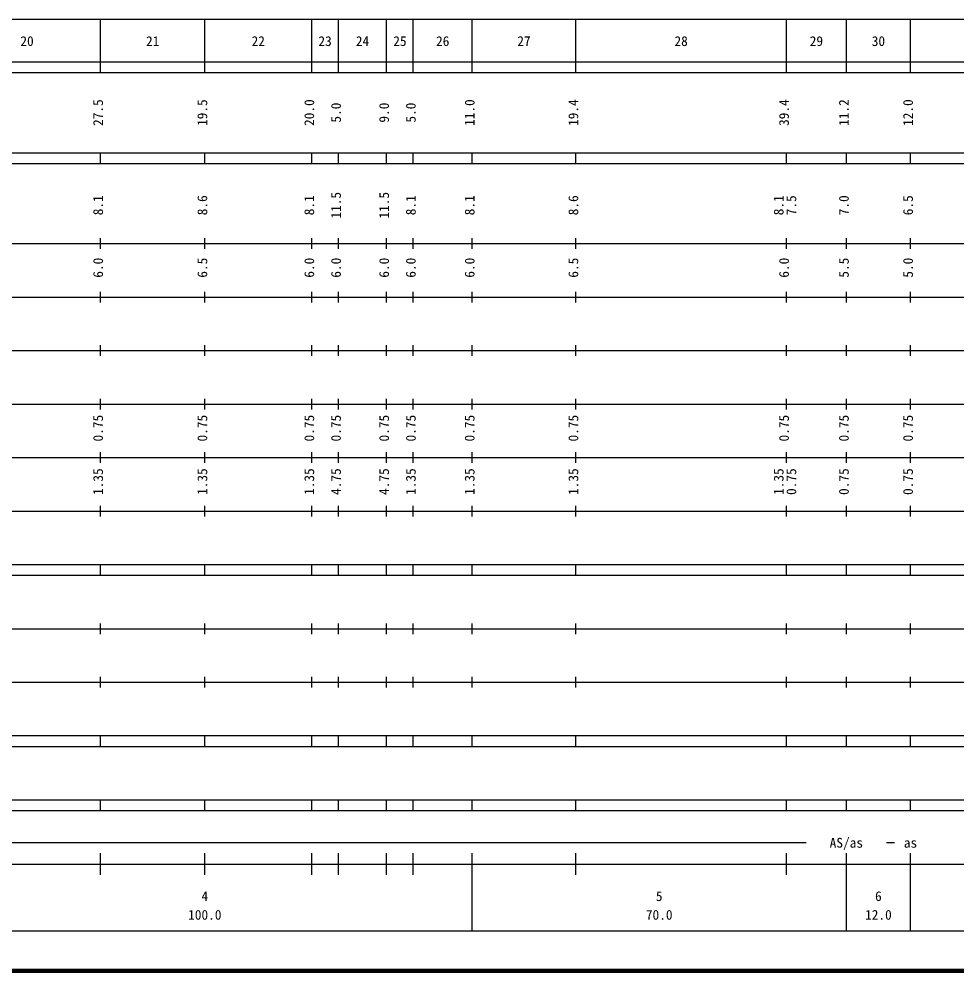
# Model space of a CAD drawing. Units: millimetres on the paper, enlarged 1000 times. Extents: x 40000 to 680000, y 20000 to 380000.
# Drawn here: x 283252 to 458694, y 20000 to 198000 of the extents above; entities that cross this region are included whole.
import ezdxf
from ezdxf.enums import TextEntityAlignment as Align

# ---------------------------------------------------------------- set-up
doc = ezdxf.new("R2010")
doc.units = ezdxf.units.MM
doc.header["$LTSCALE"] = 1000
doc.layers.add('M-TTL', color=2, linetype='Continuous', lineweight=140)
doc.layers.add('M-TTL-BAND', color=7, linetype='Continuous', lineweight=25)
doc.styles.add('ＭＳ ゴシック', font='')
doc.styles.get('ＭＳ ゴシック').set_extended_font_data('MS Gothic')

msp = doc.modelspace()

# ---------------------------------------------------------------- linework, layer by layer
at = {"layer": 'M-TTL'}
msp.add_line((40000, 20000), (680000, 20000), dxfattribs=at)
at = {"layer": 'M-TTL-BAND'}
for p, q in [((68000, 198000), (579000, 198000)), ((298500, 188000), (298500, 198000)), ((318000, 188000), (318000, 198000)), ((338000, 188000), (338000, 198000)), ((343000, 188000), (343000, 198000)), ((352000, 188000), (352000, 198000)), ((357000, 188000), (357000, 198000)), ((368000, 188000), (368000, 198000)), ((387400, 188000), (387400, 198000)), ((426800, 188000), (426800, 198000)), ((438000, 188000), (438000, 198000)), ((450000, 188000), (450000, 198000)), ((40000, 190000), (579000, 190000)), ((40000, 188000), (579000, 188000)), ((40000, 173000), (579000, 173000)), ((298500, 171000), (298500, 173000)), ((318000, 171000), (318000, 173000)), ((338000, 171000), (338000, 173000)), ((343000, 171000), (343000, 173000)), ((352000, 171000), (352000, 173000)), ((357000, 171000), (357000, 173000)), ((368000, 171000), (368000, 173000)), ((387400, 171000), (387400, 173000)), ((426800, 171000), (426800, 173000)), ((438000, 171000), (438000, 173000)), ((450000, 171000), (450000, 173000)), ((40000, 171000), (579000, 171000)), ((298500, 155000), (298500, 157000)), ((318000, 155000), (318000, 157000)), ((338000, 155000), (338000, 157000)), ((343000, 155000), (343000, 157000)), ((352000, 155000), (352000, 157000)), ((357000, 155000), (357000, 157000)), ((368000, 155000), (368000, 157000)), ((387400, 155000), (387400, 157000)), ((426800, 155000), (426800, 157000)), ((438000, 155000), (438000, 157000)), ((450000, 155000), (450000, 157000)), ((40000, 156000), (579000, 156000)), ((46000, 146000), (579000, 146000)), ((298500, 145000), (298500, 147000)), ((318000, 145000), (318000, 147000)), ((338000, 145000), (338000, 147000)), ((343000, 145000), (343000, 147000)), ((352000, 145000), (352000, 147000)), ((357000, 145000), (357000, 147000)), ((368000, 145000), (368000, 147000)), ((387400, 145000), (387400, 147000)), ((426800, 145000), (426800, 147000)), ((438000, 145000), (438000, 147000)), ((450000, 145000), (450000, 147000)), ((52000, 136000), (579000, 136000)), ((298500, 135000), (298500, 137000)), ((318000, 135000), (318000, 137000)), ((338000, 135000), (338000, 137000)), ((343000, 135000), (343000, 137000)), ((352000, 135000), (352000, 137000)), ((357000, 135000), (357000, 137000)), ((368000, 135000), (368000, 137000)), ((387400, 135000), (387400, 137000)), ((426800, 135000), (426800, 137000)), ((438000, 135000), (438000, 137000)), ((450000, 135000), (450000, 137000)), ((298500, 125000), (298500, 127000)), ((318000, 125000), (318000, 127000)), ((338000, 125000), (338000, 127000)), ((343000, 125000), (343000, 127000)), ((352000, 125000), (352000, 127000)), ((357000, 125000), (357000, 127000)), ((368000, 125000), (368000, 127000)), ((387400, 125000), (387400, 127000)), ((426800, 125000), (426800, 127000)), ((438000, 125000), (438000, 127000)), ((450000, 125000), (450000, 127000)), ((46000, 126000), (579000, 126000)), ((52000, 116000), (579000, 116000)), ((298500, 115000), (298500, 117000)), ((318000, 115000), (318000, 117000)), ((338000, 115000), (338000, 117000)), ((343000, 115000), (343000, 117000)), ((352000, 115000), (352000, 117000)), ((357000, 115000), (357000, 117000)), ((368000, 115000), (368000, 117000)), ((387400, 115000), (387400, 117000)), ((426800, 115000), (426800, 117000)), ((438000, 115000), (438000, 117000)), ((450000, 115000), (450000, 117000)), ((298500, 105000), (298500, 107000)), ((318000, 105000), (318000, 107000)), ((338000, 105000), (338000, 107000)), ((343000, 105000), (343000, 107000)), ((352000, 105000), (352000, 107000)), ((357000, 105000), (357000, 107000)), ((368000, 105000), (368000, 107000)), ((387400, 105000), (387400, 107000)), ((426800, 105000), (426800, 107000)), ((438000, 105000), (438000, 107000)), ((450000, 105000), (450000, 107000)), ((46000, 106000), (579000, 106000)), ((40000, 96000), (579000, 96000)), ((298500, 94000), (298500, 96000)), ((318000, 94000), (318000, 96000)), ((338000, 94000), (338000, 96000)), ((343000, 94000), (343000, 96000)), ((352000, 94000), (352000, 96000)), ((357000, 94000), (357000, 96000)), ((368000, 94000), (368000, 96000)), ((387400, 94000), (387400, 96000)), ((426800, 94000), (426800, 96000)), ((438000, 94000), (438000, 96000)), ((450000, 94000), (450000, 96000)), ((40000, 94000), (579000, 94000)), ((49000, 84000), (579000, 84000)), ((298500, 83000), (298500, 85000)), ((318000, 83000), (318000, 85000)), ((338000, 83000), (338000, 85000)), ((343000, 83000), (343000, 85000)), ((352000, 83000), (352000, 85000)), ((357000, 83000), (357000, 85000)), ((368000, 83000), (368000, 85000)), ((387400, 83000), (387400, 85000)), ((426800, 83000), (426800, 85000)), ((438000, 83000), (438000, 85000)), ((450000, 83000), (450000, 85000)), ((298500, 73000), (298500, 75000)), ((318000, 73000), (318000, 75000)), ((338000, 73000), (338000, 75000)), ((343000, 73000), (343000, 75000)), ((352000, 73000), (352000, 75000)), ((357000, 73000), (357000, 75000)), ((368000, 73000), (368000, 75000)), ((387400, 73000), (387400, 75000)), ((426800, 73000), (426800, 75000)), ((438000, 73000), (438000, 75000)), ((450000, 73000), (450000, 75000)), ((40000, 74000), (579000, 74000)), ((40000, 64000), (579000, 64000)), ((298500, 62000), (298500, 64000)), ((318000, 62000), (318000, 64000)), ((338000, 62000), (338000, 64000)), ((343000, 62000), (343000, 64000)), ((352000, 62000), (352000, 64000)), ((357000, 62000), (357000, 64000)), ((368000, 62000), (368000, 64000)), ((387400, 62000), (387400, 64000)), ((426800, 62000), (426800, 64000)), ((438000, 62000), (438000, 64000)), ((450000, 62000), (450000, 64000)), ((40000, 62000), (579000, 62000)), ((40000, 52000), (579000, 52000)), ((298500, 50000), (298500, 52000)), ((318000, 50000), (318000, 52000)), ((338000, 50000), (338000, 52000)), ((343000, 50000), (343000, 52000)), ((352000, 50000), (352000, 52000)), ((357000, 50000), (357000, 52000)), ((368000, 50000), (368000, 52000)), ((387400, 50000), (387400, 52000)), ((426800, 50000), (426800, 52000)), ((438000, 50000), (438000, 52000)), ((450000, 50000), (450000, 52000)), ((40000, 50000), (579000, 50000)), ((165500, 44000), (430500, 44000)), ((445500, 44000), (447000, 44000)), ((298500, 38000), (298500, 42000)), ((318000, 38000), (318000, 42000)), ((338000, 38000), (338000, 42000)), ((343000, 38000), (343000, 42000)), ((352000, 38000), (352000, 42000)), ((357000, 38000), (357000, 42000)), ((368000, 27500), (368000, 42000)), ((387400, 38000), (387400, 42000)), ((426800, 38000), (426800, 42000)), ((438000, 27500), (438000, 42000)), ((450000, 27500), (450000, 42000)), ((40000, 40000), (579000, 40000)), ((68000, 27500), (579000, 27500))]:
    msp.add_line(p, q, dxfattribs=at)

# ---------------------------------------------------------------- texts
at = {"layer": 'M-TTL-BAND', "style": 'ＭＳ ゴシック'}
for s, p in [('20', (284750, 192405)), ('21', (308250, 192405)), ('22', (328000, 192405)), ('23', (340500, 192405)), ('24', (347500, 192405)), ('25', (354500, 192405)), ('26', (362500, 192405)), ('27', (377700, 192405)), ('28', (407100, 192405)), ('29', (432400, 192405)), ('30', (444000, 192405)), ('AS/as', (438000, 42500)), ('as', (450000, 42500)), ('4', (318000, 32523)), ('5', (403000, 32523)), ('6', (444000, 32523)), ('100.0', (318000, 29033)), ('70.0', (403000, 29033)), ('12.0', (444000, 29033))]:
    msp.add_text(s, height=1833, dxfattribs=at).set_placement(p, align=Align.BOTTOM_CENTER)
for s, p in [('27.5', (299500, 180500)), ('19.5', (319000, 180500)), ('20.0', (339000, 180500)), ('5.0', (344000, 180500)), ('9.0', (353000, 180500)), ('5.0', (358000, 180500)), ('11.0', (369000, 180500)), ('19.4', (388400, 180500)), ('39.4', (427800, 180500)), ('11.2', (439000, 180500)), ('12.0', (451000, 180500)), ('8.1', (299500, 163174)), ('8.6', (319000, 163174)), ('8.1', (339000, 163174)), ('11.5', (344000, 163174)), ('11.5', (353000, 163174)), ('8.1', (358000, 163174)), ('8.1', (369000, 163174)), ('8.6', (388400, 163174)), ('8.1', (426800, 163174)), ('7.5', (429170, 163174)), ('7.0', (439000, 163174)), ('6.5', (451000, 163174)), ('6.0', (299500, 151500)), ('6.5', (319000, 151500)), ('6.0', (339000, 151500)), ('6.0', (344000, 151500)), ('6.0', (353000, 151500)), ('6.0', (358000, 151500)), ('6.0', (369000, 151500)), ('6.5', (388400, 151500)), ('6.0', (427800, 151500)), ('5.5', (439000, 151500)), ('5.0', (451000, 151500)), ('0.75', (299500, 121500)), ('0.75', (319000, 121500)), ('0.75', (339000, 121500)), ('0.75', (344000, 121500)), ('0.75', (353000, 121500)), ('0.75', (358000, 121500)), ('0.75', (369000, 121500)), ('0.75', (388400, 121500)), ('0.75', (427800, 121500)), ('0.75', (439000, 121500)), ('0.75', (451000, 121500)), ('1.35', (299500, 111500)), ('1.35', (319000, 111500)), ('1.35', (339000, 111500)), ('4.75', (344000, 111500)), ('4.75', (353000, 111500)), ('1.35', (358000, 111500)), ('1.35', (369000, 111500)), ('1.35', (388400, 111500)), ('1.35', (426800, 111500)), ('0.75', (429170, 111500)), ('0.75', (439000, 111500)), ('0.75', (451000, 111500))]:
    msp.add_text(s, height=1833, rotation=90, dxfattribs=at).set_placement(p, align=Align.BOTTOM_CENTER)

doc.saveas('drawing.dxf')
